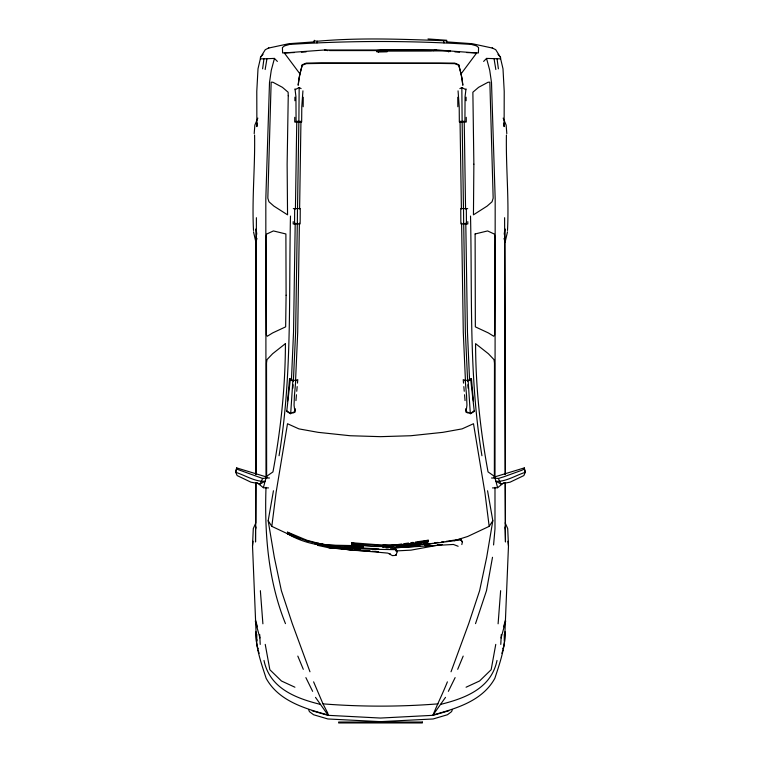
<?xml version="1.0" encoding="UTF-8"?>
<svg xmlns="http://www.w3.org/2000/svg" width="761" height="761" viewBox="0 0 761 761"><rect width="100%" height="100%" fill="white"/><g stroke="black" fill="none" stroke-linecap="round" stroke-linejoin="round"><path stroke-width="1.14" d="M255.839 482.655L255.829 522.912L253.289 528.581L252.519 545.827L256.438 641.466L257.275 646.764L258.34 648.876M255.848 474.369L255.915 242.274L253.499 231.82M256.799 639.487L256.799 641.133L256.799 634.341M494.992 487.344L494.983 528.885L493.575 544.962M495.002 477.851L495.183 198.84L491.501 82.549L489.732 70.326L486.545 58.407L500.491 58.835L500.605 57.551L495.725 49.693L492.167 47.943M255.686 482.607L255.534 542.003L255.696 482.864M255.706 474.56L256.105 228.842L256.79 234.217M255.753 474.484L256.4 217.703M376.676 51.567L376.685 50.54L381.08 50.102L416.847 50.045L449.951 50.635L449.941 51.662M376.685 50.54L376.914 51.786L378.502 52.014L387.14 51.805M378.502 52.014L378.502 50.987L376.914 50.768M448.581 51.9L448.59 50.873L449.951 50.635M293.204 221.613L293.185 223.972L300.138 223.896L300.262 208.543L293.308 208.628M294.754 117.308L294.716 122.026L301.66 121.95L301.794 106.607L302.935 90.854M294.887 100.747L294.916 97.18M294.555 223.848L294.678 208.495M296.086 121.903L295.934 96.647L294.992 88.875M297.342 223.839L297.475 208.495M298.873 121.893L299.159 87.544L295.211 89.617M303.163 106.749L303.239 97.256M290.474 216.057C288.742 295.972 292.224 376.562 279.059 455.744M295.211 223.163L293.537 332.243L291.406 380.614M295.43 208.952L296.771 121.408L298.864 121.399L300.947 121.446L299.606 208.961M297.304 223.163L295.629 332.243L293.356 381.29M297.513 208.952L298.864 121.399M299.387 223.163L297.713 332.243L295.534 381.28M458.141 546.265L453.404 544.457L394.388 547.844L382.907 547.064L382.935 546.075M382.907 547.064L383.049 544.952L399.03 545.247M505.171 522.912L507.711 528.581L508.481 545.827L504.562 641.466L503.725 646.764L502.66 648.876M269.499 477.984L266.017 478.079L265.066 481.323L260.224 483.872L250.949 482.189L237.156 475.577L235.691 472.315L236.69 467.91L267.596 477.309M500.786 644.424L501.28 634.55M505.085 631.773C505.247 647.877 499.768 663.25 494.84 678.355C482.312 701.043 456.315 708.462 433.066 714.96C437.423 704.03 442.969 692.967 447.392 681.846M292.89 388.177L293.128 384.733M498.103 623.811L500.633 590.679M254.193 133.66L254.859 125.099L257.836 118.088M468.186 413.052L466.027 412.234L466.95 405.147L466.56 395.501L465.218 380.386L463.221 379.634L463.525 383.125M287.61 400.885L289.541 378.769L291.596 378.988M295.068 411.064L295.268 408.733M295.953 400.581L296.438 394.75M254.574 135.03C255.182 166.802 251.862 198.707 253.499 230.44M290.255 379.796L286.726 411.378L290.664 413.86L292.89 380.272L290.255 379.796L289.541 378.769M297.475 383.125L297.779 379.634L295.782 380.386L294.44 395.501L294.05 405.147L294.973 412.234L292.814 413.052M296.752 391.259L297.161 386.607M507.501 230.44C509.138 198.707 505.818 166.802 506.426 135.03M466.008 88.875L465.066 96.647L464.914 121.903L466.284 122.026L466.246 117.308M287.458 533.48L287.601 532.158L306.987 540.291L324.995 545.038L363.454 545.78L362.902 547.368C337.266 547.292 310.564 547.54 287.782 533.889L287.458 533.48L294.992 536.638M287.782 533.889L287.601 532.158M362.902 547.368L363.454 545.78M252.519 545.827L253.032 541.242M300.015 538.588L293.261 536.457L271.82 526.365L276.072 492.643L287.506 423.725L298.911 428.881L318.136 432.343L350.203 435.739L380.5 436.662L410.797 435.739L442.864 432.343L462.089 428.881L473.494 423.725L484.928 492.643L489.18 526.365L467.739 536.457L454.231 540.719M504.21 234.217L504.895 228.842L505.294 474.56M262.612 68.823L263.943 58.835L274.455 58.407L277.375 61.422M302.317 64.704L299.92 73.798L298.16 85.261L298.978 78.031L302.317 64.704L306.322 63.096L321.342 62.868L454.678 63.096L458.683 64.704L462.022 78.031L462.84 85.261L461.08 73.798L458.683 64.704M309.974 671.773L292.281 623.63L281.38 590.679L274.312 557.28L268.176 520.743L273.446 490.759M265.161 69.527L266.968 58.587M487.554 490.759L492.824 520.743L486.688 557.28L479.62 590.679L468.719 623.63L451.026 671.773M495.763 644.377L491.159 669.718L479.563 680.99L466.074 687.221M492.5 557.28L486.488 590.679L475.53 623.63M255.62 529.161L256.01 526.993M257.503 123.139L256.876 126.611L256.78 91.349L258.008 68.785L260.528 58.026M461.841 544.572L462.355 541.775L460.472 539.207L446.193 541.356M314.084 42.606L314.264 40.276M390.441 548.862L395.701 548.966L397.147 551.782L395.986 555.368L392.381 555.606L387.901 553.123L328.999 547.825L317.756 545.38L318.203 543.297L328.143 545.266M317.756 545.38L317.993 544.277C343.534 549.328 370.017 549.185 395.891 549.661L397.147 551.782M507.501 231.82L505.085 242.274L504.048 238.412M317.004 42.93L317.404 41.237C360.334 37.384 403.691 39.277 446.574 40.809L446.736 40.276L427.996 38.944M268.538 487.925L263.401 487.715L265.066 481.323C254.878 481.856 245.251 475.292 235.691 472.315L236.69 467.91M255.915 242.274L256.952 238.412M274.455 58.407L271.268 70.326L269.499 82.549L265.817 198.84L265.998 477.851M501.099 637.965L505.694 620.986M503.544 626.798L505.485 620.158M266.017 478.079L262.612 478.45L260.224 483.872M501.851 653.29L502.916 650.227M497.009 660.434C491.311 688.344 465.285 698.294 440.533 704.401L433.066 714.96M452.386 709.547L451.577 711.63L447.439 714.741L433.104 718.974L380.5 721.647L327.896 718.974L313.561 714.741L309.423 711.63L308.614 709.547M457.694 669.328L463.183 656.096M448.362 691.349L455.126 677.613M440.533 704.401L445.508 697.361M489.18 526.365L492.824 520.743M461.118 73.807L476.681 52.947L436.424 49.988L324.576 49.988L284.319 52.947L299.882 73.807M470.745 379.796L468.11 380.272L470.336 413.86L474.274 411.378L470.745 379.796L471.459 378.769L469.404 378.988M260.785 56.942L263.04 54.307M483.625 61.422L486.545 58.407M393.485 546.569L371.587 546.484L352.115 544.419L351.706 542.736L352.096 543.097C377.294 547.178 402.892 545.694 427.825 540.548L428.167 540.215L427.844 541.88L396.957 546.17M492.462 487.925L497.599 487.715L503.887 482.721M474.189 410.911L470.526 413.451L466.407 411.739M459.882 88.609L461.841 87.544L465.789 89.617M268.833 47.943L265.275 49.693L260.395 57.551L260.509 58.835L263.943 58.835M493.404 477.309L524.31 467.91L524.358 469.08L521.504 470.393L503.525 476.89L498.388 478.45L491.501 477.984M294.593 411.739L290.474 413.451L286.811 410.911M302.317 65.256L306.322 63.648L321.342 63.42L439.658 63.42L454.678 63.648L458.683 65.256M268.31 48.133L288.838 43.7L313.618 41.931M433.142 50.645L436.424 49.988M441.827 544.476L410.978 550.146L395.739 550.945M494.983 478.079L495.934 481.323L500.776 483.872L510.051 482.189L523.844 475.577L525.309 472.315L524.31 467.91M448.79 710.803L433.076 715.321L380.5 718.051L327.924 715.321L312.21 710.803M420.11 542.764L428.196 541.537M410.835 542.717L413.147 542.384M415.458 542.051L428.167 540.215M401.58 544.029L390.012 545.675L351.706 542.736M403.901 543.706L408.524 543.05M434.436 542.907L437.965 542.441M441.494 541.975L443.844 541.67M383.021 545.941C409.028 547.197 435.197 543.173 460.862 539.863L462.355 541.775M463.439 121.475L464.229 121.408L465.57 208.952M394.388 547.844L420.148 546.027M424.828 545.694L430.688 545.276M437.727 544.8L442.436 544.495M394.303 545.494L397.841 545.276M404.928 544.828L408.467 544.61M423.82 543.649L428.538 543.354M438.003 703.868C399.734 706.883 361.266 706.883 322.997 703.868L313.608 681.846M300.138 121.494L300.947 121.446M294.393 52.538L282.597 52.947L282.426 47.562L284.49 45.888L289.58 44.423C350.117 40.533 410.883 40.533 471.42 44.423L476.51 45.888L478.574 47.562L478.403 52.947L466.607 52.538M301.413 52.148L306.093 51.881M329.494 50.578L431.506 50.578M404.938 544.933L433.304 543.43M424.838 545.475L429.518 545.266M465.218 380.386L468.11 380.272M461.394 208.961L460.053 121.446L464.229 121.408M464.914 121.903L459.34 121.95L459.206 106.607L458.065 90.854M467.692 208.628L460.738 208.543L460.862 223.896L467.815 223.972L467.796 221.613M448.59 50.873L378.502 50.987M363.045 546.056C337.408 546.35 310.716 546.018 287.924 532.576M335.325 546.493L339.986 546.55M378.873 548.966L350.498 547.292M385.989 549.081L388.367 549.119M350.479 546.779L363.311 547.092M292.89 380.272L295.782 380.386M369.951 551.192L350.022 550.146L339.739 548.253M372.291 551.316L378.16 551.63M454.907 51.881L459.587 52.148M460.053 121.446L460.862 121.494M375.078 546.046L383.125 546.56M386.578 546.779L390.032 546.997M447.382 41.931L472.162 43.7L492.69 48.133M296.771 121.408L297.561 121.475M328.999 547.825L343.078 548.9M345.427 549.081L352.467 549.623M354.807 549.803L360.676 550.251M365.366 550.612L370.065 550.983M374.773 551.364L378.303 551.649M335.154 545.989L339.872 546.388M344.59 546.788L346.959 546.988M351.725 544.067L354.065 544.277M356.405 544.476L359.915 544.79M364.595 545.209L366.935 545.418M358.383 549.822L360.714 550.07M365.375 550.545L367.715 550.793M314.426 40.809L317.404 41.237M324.576 49.988L327.858 50.645M314.721 543.687L316.966 544.277M262.612 478.45L236.642 469.08M305.646 540.358L309.023 541.423M255.915 631.773C255.753 647.877 261.232 663.25 266.16 678.355C278.688 701.043 304.685 708.462 327.934 714.96L320.467 704.401C295.715 698.294 269.689 688.344 263.991 660.434M297.151 537.542L300.376 538.893M294.926 687.221L281.437 680.99L269.841 669.718L265.237 644.377M299.159 87.544L301.118 88.609M257.113 482.721L263.401 487.715M497.96 54.307L500.215 56.942M315.492 697.361L320.467 704.401M500.776 483.872L498.388 478.45M268.176 520.743L271.82 526.365M460.472 539.207L460.862 539.863M503.164 118.088L506.141 125.099L506.807 133.66M305.874 677.613L312.638 691.349M322.997 703.868L327.763 713.124L327.934 714.96M297.817 656.096L303.306 669.328M258.084 650.227L259.149 653.29M285.47 623.63C268.053 580.481 264.438 533.432 266.008 487.344M524.358 469.08L525.309 472.315C515.749 475.292 506.122 481.856 495.934 481.323L497.599 487.715M255.515 620.158L257.456 626.798M395.701 548.966L395.891 549.661M395.796 554.664L395.986 555.368M389.993 553.466L390.193 554.17M255.306 620.986L259.901 637.965M500.472 58.026L502.992 68.785L504.22 91.349L504.124 126.611L503.497 123.139M443.596 41.237L443.996 42.93M446.574 40.809L446.916 42.606M504.99 526.993L505.466 542.003L505.314 482.607M494.032 58.587L495.839 69.527M481.941 455.744C468.776 376.562 472.258 295.972 470.526 216.057M497.057 58.835L498.388 68.823M507.968 541.242L508.481 545.827M471.459 378.769L473.39 400.885M463.839 386.607L464.248 391.259M464.562 394.75L465.047 400.581M465.732 408.733L465.932 411.064M260.367 590.679L262.897 623.811M467.644 381.29L465.371 332.243L463.696 223.163M467.872 384.733L468.11 388.177M469.594 380.614L467.463 332.243L465.789 223.163M465.466 381.28L463.287 332.243L461.613 223.163M259.72 634.55L260.214 644.424M427.825 540.548L427.844 541.88M352.096 543.097L352.115 544.419M462.136 121.399L463.487 208.952M466.084 97.18L466.113 100.747M466.322 208.495L466.445 223.848M463.525 208.495L463.658 223.839M461.841 87.544L462.127 121.893M457.761 97.256L457.837 106.749M504.6 217.703L505.247 474.484M505.161 482.655L505.38 529.161M504.267 634.341L504.267 641.133M494.479 362.93L494.365 476.31L488.048 471.906C480.162 429.613 475.682 386.693 475.577 343.639L488.391 353.741L493.994 359.63L494.479 362.93M475.111 233.96L475.349 326.859L488.343 332.918L493.708 336.238L494.602 335.021L495.031 237.708L494.431 234.112L487.601 230.935L475.111 233.96M473.865 164.157L473.447 214.84L487.116 206.107L492.044 201.77L493.166 198.164L489.856 82.178L488.048 82.255L478.602 87.315L472.876 92.214L473.865 164.157M286.098 295.211L285.651 326.859L272.657 332.918L267.292 336.238L266.398 335.021L265.97 237.708L266.569 234.112L273.399 230.935L285.889 233.96L286.098 295.211M288.248 95.715L287.135 164.157L287.553 214.84L273.884 206.107L268.956 201.77L267.834 198.164L271.144 82.178L272.952 82.255L282.398 87.315L288.124 92.214L288.248 95.715M285.423 343.639C285.318 386.693 280.838 429.613 272.952 471.906L266.635 476.31L266.521 362.93L267.006 359.63L272.609 353.741L285.423 343.639M422.345 722.046L338.645 722.046L338.645 722.95L422.345 722.95L422.345 722.046"/></g></svg>
